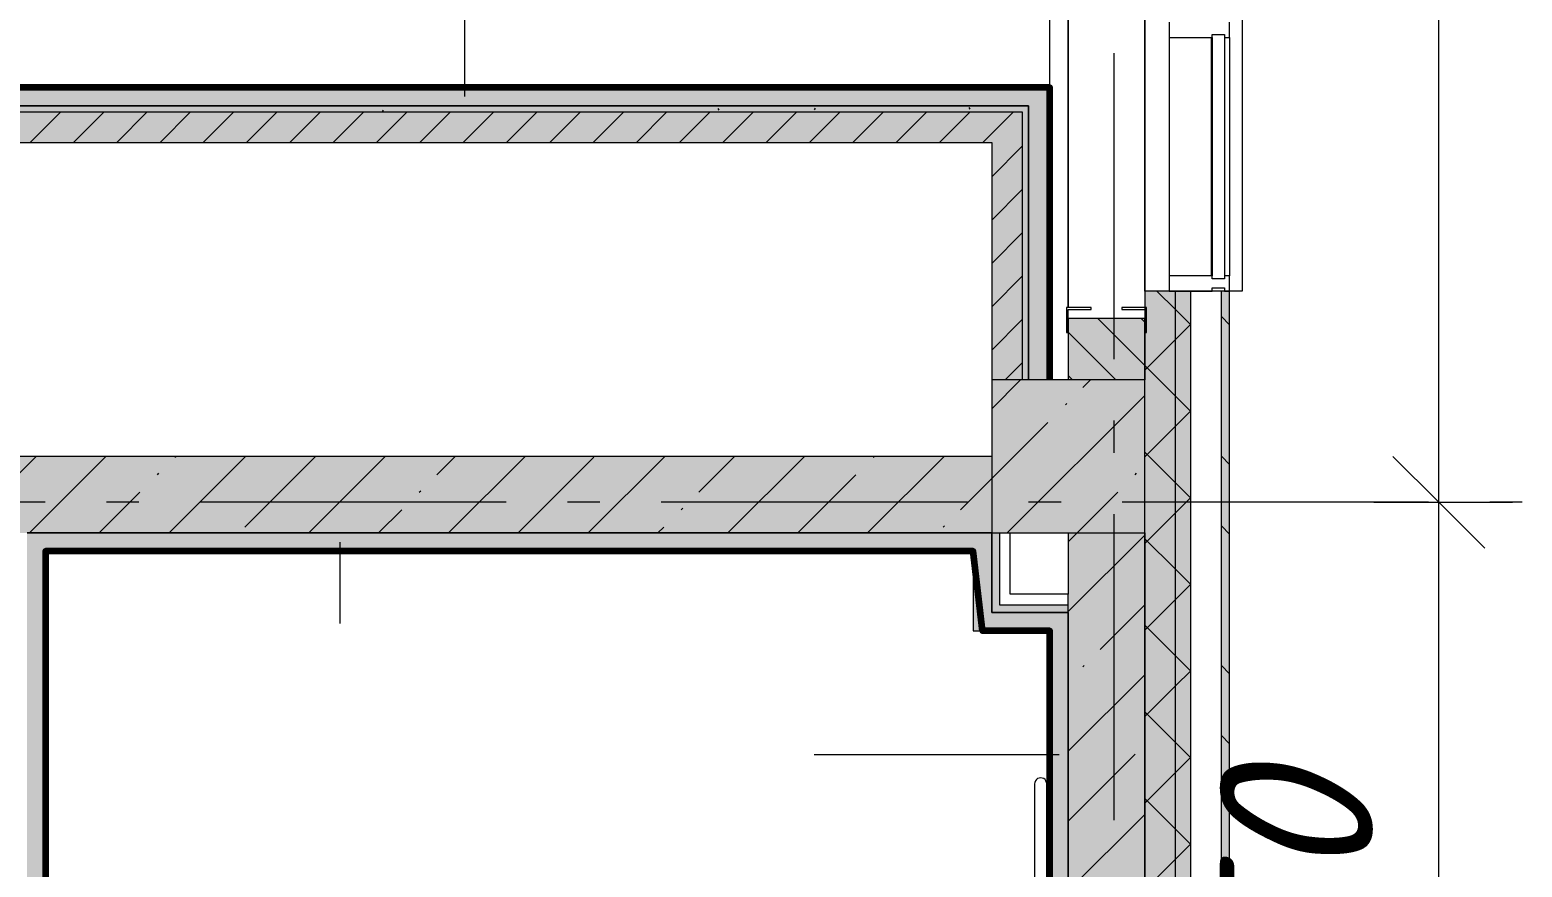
# Model space of a CAD drawing. Header units: millimetres. Extents: x -537608 to 253996, y -217170 to 186033.
# Drawn here: x -268303 to -263429, y -292 to 2442 of the extents above; entities that cross this region are included whole.
import ezdxf

# ---------------------------------------------------------------- set-up
doc = ezdxf.new("R2010")
doc.units = ezdxf.units.MM
doc.layers.add('16) Лак 1.6м', color=160, linetype='Continuous', lineweight=90)
doc.layers.add('PDF _Геометрия', color=7, linetype='Continuous')
doc.layers.add('PDF _Текст', color=7, linetype='Continuous')
doc.layers.add('PDF _Сплошная заливка', color=7, linetype='Continuous', true_color=0xffffff)
doc.styles.add('PDF ISOCPEUR Italic', font='isocpeui.ttf')

msp = doc.modelspace()

# ---------------------------------------------------------------- hatches: boundary and pattern name
at = {"layer": 'PDF _Сплошная заливка', "transparency": 33554559}
h = msp.add_hatch(color=256, dxfattribs=at)
h.paths.add_polyline_path([(-264384.3486, -7310.6582), (-264384.3486, -6810.6577), (-264411.3488, -6810.6577), (-264411.3488, -7310.6582)], flags=0)
h.paths.add_polyline_path([(-264411.3488, -5960.6578), (-264384.3486, -5960.6578), (-264384.3486, 1589.3432), (-264411.3488, 1589.3432), (-264411.3488, -4017.7553)], flags=0)
h.paths.add_polyline_path([(-264411.3488, 15239.3477), (-264384.3486, 15239.3477), (-264384.3486, 16539.3468), (-264411.3488, 16539.3468), (-264411.3488, 15917.7888)], flags=0)
h.paths.add_polyline_path([(-264411.3488, 18239.3476), (-264384.3486, 18239.3476), (-264384.3486, 19539.3489), (-264411.3488, 19539.3489), (-264411.3488, 18765.7234)], flags=0)
h.paths.add_polyline_path([(-264384.3486, 21239.3475), (-264384.3486, 22539.3466), (-264411.3488, 22539.3466), (-264411.3488, 21239.3475)], flags=0)
h.paths.add_polyline_path([(-264384.3486, 24239.3496), (-264384.3486, 25439.3504), (-264411.3488, 25439.3504), (-264411.3488, 24239.3496)], flags=0)
h.paths.add_polyline_path([(-264384.3486, 27139.349), (-264384.3486, 31549.0045), (-264411.3488, 31549.0045), (-264411.3488, 27139.349)], flags=0)
h = msp.add_hatch(color=256, dxfattribs=at)
h.paths.add_polyline_path([(-264511.3493, -7310.6582), (-264511.3493, -6810.6577), (-264561.3495, -6810.6577), (-264561.3495, -7310.6582)], flags=0)
h.paths.add_polyline_path([(-264561.3495, -5960.6578), (-264511.3493, -5960.6578), (-264511.3493, 1589.3432), (-264561.3495, 1589.3432), (-264561.3495, -5441.7237)], flags=0)
h.paths.add_polyline_path([(-264561.3495, 15239.3477), (-264511.3493, 15239.3477), (-264511.3493, 16539.3468), (-264561.3495, 16539.3468), (-264561.3495, 15917.7888)], flags=0)
h.paths.add_polyline_path([(-264511.3493, 18239.3476), (-264511.3493, 19539.3489), (-264561.3495, 19539.3489), (-264561.3495, 18239.3476)], flags=0)
h.paths.add_polyline_path([(-264561.3495, 21239.3475), (-264511.3493, 21239.3475), (-264511.3493, 22539.3466), (-264561.3495, 22539.3466), (-264561.3495, 21613.658)], flags=0)
h.paths.add_polyline_path([(-264511.3493, 24239.3496), (-264511.3493, 25439.3504), (-264561.3495, 25439.3504), (-264561.3495, 24239.3496)], flags=0)
h.paths.add_polyline_path([(-264561.3495, 27139.349), (-264511.3493, 27139.349), (-264511.3493, 31399.0038), (-264561.3495, 31399.0038), (-264561.3495, 27309.5272)], flags=0)
at = {"layer": 'PDF _Сплошная заливка', "true_color": 0xff7d7d, "transparency": 33554559}
for points in [[(-265041.3496, 2194.3449), (-265041.3496, 2254.3434), (-268641.3499, 2254.3434), (-268641.3499, 2194.3449), (-265275.7708, 2194.3449)], [(-265041.3496, 1359.3452), (-264981.3484, 1359.3452), (-264981.3484, 2254.3434), (-265041.3496, 2254.3434), (-265041.3496, 1678.1138)]]:
    msp.add_hatch(color=11, dxfattribs=at).paths.add_polyline_path(points)
at = {"layer": 'PDF _Сплошная заливка', "transparency": 33554559}
for points in [[(-265061.3495, 2174.344), (-265041.3496, 2174.344), (-265041.3496, 2194.3449), (-268561.3505, 2194.3449), (-268561.3505, 2174.344), (-265275.7708, 2174.344)], [(-265161.3488, 2074.3435), (-265061.3495, 2074.3435), (-265061.3495, 2174.344), (-268461.35, 2174.344), (-268461.35, 2074.3435), (-265275.7708, 2074.3435)], [(-265161.3488, 799.3446), (-264661.3483, 799.3446), (-264661.3483, 1299.3446), (-265161.3488, 1299.3446), (-265161.3488, 966.1296)], [(-265275.7708, 799.3446), (-265161.3488, 799.3446), (-265161.3488, 1049.3435), (-268561.3505, 1049.3435), (-268561.3505, 799.3446), (-266113.7491, 799.3446)]]:
    msp.add_hatch(color=256, dxfattribs=at).paths.add_polyline_path(points)
at = {"layer": 'PDF _Сплошная заливка', "true_color": 0x56bc34, "transparency": 33554559}
msp.add_hatch(color=85, dxfattribs=at).paths.add_polyline_path([(-265221.3495, 739.3439), (-265161.3488, 739.3439), (-265161.3488, 799.3446), (-268311.3493, 799.3446), (-268311.3493, 739.3439), (-265275.7708, 739.3439)])
at = {"layer": 'PDF _Сплошная заливка', "true_color": 0x77b143, "transparency": 33554559}
msp.add_hatch(color=75, dxfattribs=at).paths.add_polyline_path([(-265161.3488, 564.3431), (-265136.3498, 564.3431), (-265136.3498, 799.3446), (-265161.3488, 799.3446), (-265161.3488, 599.3437)])
at = {"layer": 'PDF _Сплошная заливка', "transparency": 33554559}
h = msp.add_hatch(color=256, dxfattribs=at)
h.paths.add_polyline_path([(-264911.3488, -7550.6578), (-264661.3483, -7550.6578), (-264661.3483, -6860.6579), (-264911.3488, -6860.6579), (-264911.3488, -7300.6578)], flags=0)
h.paths.add_polyline_path([(-264661.3483, -5860.658), (-264661.3483, 799.3446), (-264911.3488, 799.3446), (-264911.3488, -5860.658)], flags=0)
at = {"layer": 'PDF _Сплошная заливка', "true_color": 0x56bc34, "transparency": 33554559}
h = msp.add_hatch(color=85, dxfattribs=at)
h.paths.add_polyline_path([(-268303.3512, -7240.6582), (-268251.3509, -7240.6582), (-268251.3509, -7085.6584), (-268303.3512, -7085.6584), (-268303.3512, -7090.6586), (-268311.3493, -7090.6586), (-268311.3493, -7240.6582)], flags=0)
h.paths.add_polyline_path([(-268303.3512, -5435.6572), (-268251.3509, -5435.6572), (-268251.3509, 739.3439), (-268311.3493, 739.3439), (-268311.3493, -5430.6575), (-268303.3512, -5430.6575)], flags=0)
h = msp.add_hatch(color=85, dxfattribs=at)
h.paths.add_polyline_path([(-264971.3501, -7300.6578), (-264911.3488, -7300.6578), (-264911.3488, -6860.6579), (-264971.3501, -6860.6579), (-264971.3501, -7240.6582)], flags=0)
h.paths.add_polyline_path([(-264971.3501, -5860.658), (-264911.3488, -5860.658), (-264911.3488, 539.343), (-264971.3501, 539.343), (-264971.3501, -5441.7237)], flags=0)

# ---------------------------------------------------------------- linework, layer by layer
at = {"layer": '16) Лак 1.6м'}
for points in [[(-264971.3501, 1299.3446), (-264971.3501, 2254.3434), (-268641.3499, 2254.3434), (-268641.3499, 1109.3442), (-271901.3513, 1109.3442), (-271901.3513, 1359.3452), (-272721.3514, 1359.3452), (-272721.3514, 1049.3435)], [(-268251.3509, -7085.6584), (-268251.3509, -7240.6582), (-264971.3501, -7240.6582), (-264971.3501, 479.3445), (-265191.3492, 479.3445), (-265221.3495, 739.3439), (-268251.3509, 739.3439), (-268251.3509, -5407.9645), (-268251.3509, -5435.6572)]]:
    msp.add_lwpolyline(points, dxfattribs=at)
at = {"layer": 'PDF _Геометрия', "color": 253, "lineweight": 9, "true_color": 0xaaaaaa}
for p, q in [((-264343.3489, 15239.3477), (-264343.3489, 1589.3432)), ((-264443.3493, 1639.3434), (-264443.3493, 2417.4685)), ((-264441.3492, 2417.4685), (-264441.3492, 1639.3434)), ((-264761.3498, 1366.4198), (-264761.3498, 2366.4219)), ((-264343.3489, 1589.3432), (-264384.3486, 1589.3432)), ((-264761.3498, 1060.5884), (-264761.3498, 1166.4212)), ((-268252.2809, 899.3449), (-269252.2809, 899.3449)), ((-267946.4473, 899.3449), (-268052.28, 899.3449)), ((-266746.4464, 899.3449), (-267746.4464, 899.3449)), ((-266440.6128, 899.3449), (-266546.4456, 899.3449)), ((-265240.613, 899.3449), (-266240.613, 899.3449)), ((-264934.7794, 899.3449), (-265040.6122, 899.3449)), ((-263734.7786, 899.3449), (-264734.7796, 899.3449)), ((-263428.9461, 899.3449), (-263534.7788, 899.3449)), ((-264761.3498, -139.4125), (-264761.3498, 860.5875))]:
    msp.add_line(p, q, dxfattribs=at)
at = {"layer": 'PDF _Геометрия', "lineweight": 9}
for p, q in [((-263700.917, 899.3449), (-263700.917, 6999.3452)), ((-264661.3483, 1589.3432), (-264661.3483, 6749.3442)), ((-264661.3483, 6749.3442), (-264661.3483, 1589.3432)), ((-264971.3501, 1359.3452), (-264971.3501, 6689.3456)), ((-264911.3488, 1535.3449), (-264911.3488, 6689.3456)), ((-264911.3488, 6689.3456), (-264911.3488, 1535.3449)), ((-266881.6154, 2224.3442), (-266881.6154, 3024.3454)), ((-264581.3494, 2467.4687), (-264581.3494, 2417.4685)), ((-264384.3486, 2417.4685), (-264384.3486, 2467.4687)), ((-264581.3494, 2417.4685), (-264581.3494, 1639.3434)), ((-264581.3494, 2417.4685), (-264441.3492, 2417.4685)), ((-264441.3492, 2417.4685), (-264441.3492, 2427.469)), ((-264441.3492, 2427.469), (-264401.3494, 2427.469)), ((-264401.3494, 2427.469), (-264401.3494, 2417.4685)), ((-264401.3494, 2417.4685), (-264401.3494, 1639.3434)), ((-264401.3494, 2417.4685), (-264384.3486, 2417.4685)), ((-264384.3486, 2417.4685), (-264384.3486, 1639.3434)), ((-268641.3499, 2254.3434), (-265041.3496, 2254.3434)), ((-265041.3496, 2254.3434), (-264981.3484, 2254.3434)), ((-264981.3484, 2254.3434), (-264981.3484, 1359.3452)), ((-268461.35, 2194.3449), (-265041.3496, 2194.3449)), ((-265041.3496, 2194.3449), (-268461.35, 2194.3449)), ((-265041.3496, 2194.3449), (-265041.3496, 1359.3452)), ((-265041.3496, 2174.344), (-265041.3496, 2194.3449)), ((-268461.35, 2174.344), (-265061.3495, 2174.344)), ((-268301.6934, 2074.3435), (-268201.693, 2174.344)), ((-268160.2722, 2074.3435), (-268060.2718, 2174.344)), ((-268018.8511, 2074.3435), (-267918.8507, 2174.344)), ((-267877.43, 2074.3435), (-267777.4296, 2174.344)), ((-267736.0089, 2074.3435), (-267636.0085, 2174.344)), ((-267594.5877, 2074.3435), (-267494.5874, 2174.344)), ((-267453.1645, 2074.3435), (-267353.1662, 2174.344)), ((-267311.7434, 2074.3435), (-267211.743, 2174.344)), ((-267170.3222, 2074.3435), (-267070.3218, 2174.344)), ((-267028.9011, 2074.3435), (-266928.9007, 2174.344)), ((-266887.48, 2074.3435), (-266787.4796, 2174.344)), ((-266746.0589, 2074.3435), (-266646.0585, 2174.344)), ((-266604.6378, 2074.3435), (-266504.6373, 2174.344)), ((-266463.2145, 2074.3435), (-266363.2146, 2174.344)), ((-266321.7934, 2074.3435), (-266221.7941, 2174.344)), ((-266180.3723, 2074.3435), (-266080.373, 2174.344)), ((-266038.9517, 2074.3435), (-265938.9513, 2174.344)), ((-265897.53, 2074.3435), (-265797.5296, 2174.344)), ((-265756.1073, 2074.3435), (-265656.1085, 2174.344)), ((-265614.6873, 2074.3435), (-265514.6874, 2174.344)), ((-265473.2656, 2074.3435), (-265373.2652, 2174.344)), ((-265331.8445, 2074.3435), (-265231.8441, 2174.344)), ((-265190.4229, 2074.3435), (-265090.423, 2174.344)), ((-265061.3495, 2174.344), (-265061.3495, 2074.3435)), ((-265041.3496, 2074.3435), (-265041.3496, 2174.344)), ((-268461.35, 2074.3435), (-265161.3488, 2074.3435)), ((-265161.3488, 2074.3435), (-265161.3488, 1299.3446)), ((-265161.3488, 1961.9959), (-265061.3495, 2061.9963)), ((-265061.3495, 2074.3435), (-265061.3495, 1299.3446)), ((-265041.3496, 1299.3446), (-265041.3496, 2074.3435)), ((-265161.3488, 1820.5748), (-265061.3495, 1920.5752)), ((-265161.3488, 1679.1537), (-265061.3495, 1779.1541)), ((-265161.3488, 1537.7326), (-265061.3495, 1637.733)), ((-264441.3492, 1639.3434), (-264581.3494, 1639.3434)), ((-264581.3494, 1639.3434), (-264581.3494, 1589.3432)), ((-264441.3492, 1629.3451), (-264441.3492, 1639.3434)), ((-264401.3494, 1629.3451), (-264441.3492, 1629.3451)), ((-264384.3486, 1639.3434), (-264401.3494, 1639.3434)), ((-264401.3494, 1639.3434), (-264401.3494, 1629.3451)), ((-264384.3486, 1589.3432), (-264384.3486, 1639.3434)), ((-264561.3495, 1589.3432), (-264661.3483, 1589.3432)), ((-264661.3483, 1589.3432), (-264661.3483, 1299.3446)), ((-264561.3495, 1528.8495), (-264621.8432, 1589.3432)), ((-264581.3494, 1589.3432), (-264441.3492, 1589.3432)), ((-264561.3495, -5960.6578), (-264561.3495, 1589.3432)), ((-264511.3493, 1589.3432), (-264561.3495, 1589.3432)), ((-264511.3493, -5960.6578), (-264511.3493, 1589.3432)), ((-264411.3488, 1589.3432), (-264511.3493, 1589.3432)), ((-264441.3492, 1589.3432), (-264441.3492, 1599.3437)), ((-264441.3492, 1599.3437), (-264401.3494, 1599.3437)), ((-264411.3488, -5960.6578), (-264411.3488, 1589.3432)), ((-264384.3486, 1589.3432), (-264411.3488, 1589.3432)), ((-264401.3494, 1599.3437), (-264401.3494, 1589.3432)), ((-264401.3494, 1589.3432), (-264384.3486, 1589.3432)), ((-264384.3486, -5960.6578), (-264384.3486, 1589.3432)), ((-264511.3493, 1478.8514), (-264561.3495, 1528.8495)), ((-265161.3488, 1396.3115), (-265061.3495, 1496.3118)), ((-264661.3483, 1499.3432), (-264911.3488, 1499.3432)), ((-264911.3488, 1499.3432), (-264911.3488, 1299.3446)), ((-264661.3483, 1346.0077), (-264814.6855, 1499.3432)), ((-264661.3483, 1487.4288), (-264673.2638, 1499.3432)), ((-264661.3483, 1299.3446), (-264661.3483, 1499.3432)), ((-264561.3495, 1430.6252), (-264511.3493, 1480.6254)), ((-264756.1074, 1299.3446), (-264911.3488, 1454.5854)), ((-264661.3483, 1330.6248), (-264561.3495, 1430.6252)), ((-265116.8946, 1299.3446), (-265061.3495, 1354.8886)), ((-265041.3496, 1359.3452), (-265041.3496, 1299.3446)), ((-264981.3484, 1359.3452), (-264971.3501, 1359.3452)), ((-264971.3501, 1299.3446), (-264971.3501, 1359.3452)), ((-264561.3495, 1246.0072), (-264661.3483, 1346.0077)), ((-265161.3488, 1204.7975), (-265066.8029, 1299.3446)), ((-265161.3488, 1299.3446), (-265161.3488, 799.3446)), ((-264661.3483, 1299.3446), (-265161.3488, 1299.3446)), ((-264897.5279, 1299.3446), (-264911.3488, 1313.1643)), ((-264863.7115, 1274.338), (-264838.7049, 1299.3446)), ((-264661.3483, 799.3446), (-264661.3483, 1299.3446)), ((-265110.6058, 799.3446), (-264661.3483, 1248.6016)), ((-264920.7357, 1217.3127), (-264915.9939, 1222.0535)), ((-264511.3493, 1196.007), (-264561.3495, 1246.0072)), ((-264561.3495, 1147.783), (-264511.3493, 1197.7832)), ((-265161.3488, 976.6985), (-264977.7599, 1160.2874)), ((-264661.3483, 1047.7825), (-264561.3495, 1147.783)), ((-265161.3488, 1049.3435), (-268561.3505, 1049.3435)), ((-268456.2647, 875.1652), (-268282.0842, 1049.3435)), ((-268303.9862, 799.3446), (-268053.9852, 1049.3435)), ((-267847.7882, 799.3446), (-267597.7892, 1049.3435)), ((-267828.9928, 1046.2389), (-267825.8883, 1049.3435)), ((-267600.8938, 818.1398), (-267369.6901, 1049.3435)), ((-267391.5921, 799.3446), (-267141.5911, 1049.3435)), ((-266973.624, 989.2136), (-266913.4942, 1049.3435)), ((-266935.394, 799.3446), (-266685.3951, 1049.3435)), ((-266707.2971, 799.3446), (-266460.4006, 1046.2389)), ((-266479.1981, 799.3446), (-266229.197, 1049.3435)), ((-266118.2531, 932.1905), (-266001.099, 1049.3435)), ((-266022.9999, 799.3446), (-265772.9994, 1049.3435)), ((-265566.8024, 799.3446), (-265316.8029, 1049.3435)), ((-265548.0065, 1046.2389), (-265544.9014, 1049.3435)), ((-264561.3495, 963.165), (-264661.3483, 1063.1654)), ((-267886.0181, 989.2136), (-267881.2752, 993.9565)), ((-265794.9019, 799.3446), (-265605.0318, 989.2136)), ((-265262.8832, 875.1652), (-265161.3488, 976.6985)), ((-264692.6377, 989.2136), (-264687.8958, 993.9565)), ((-268075.8872, 799.3446), (-267943.0413, 932.1905)), ((-267030.6472, 932.1905), (-267025.9064, 936.9312)), ((-264882.5078, 799.3446), (-264749.662, 932.1905)), ((-264511.3493, 913.1648), (-264561.3495, 963.165)), ((-266175.2784, 875.1652), (-266170.536, 879.9059)), ((-264561.3495, 864.9408), (-264511.3493, 914.941)), ((-263913.0502, 899.3449), (-263700.917, 899.3449)), ((-263700.917, -2450.6564), (-263700.917, 899.3449)), ((-263700.917, 899.3449), (-263460.9174, 899.3449)), ((-267163.4931, 799.3446), (-267087.6725, 875.1652)), ((-264661.3483, 764.9403), (-264561.3495, 864.9408)), ((-265161.3488, 799.3446), (-268311.3493, 799.3446)), ((-268311.3493, 799.3446), (-265161.3488, 799.3446)), ((-266251.099, 799.3446), (-266232.3026, 818.1398)), ((-265319.9085, 818.1398), (-265315.1672, 822.8828)), ((-265161.3488, 799.3446), (-264661.3483, 799.3446)), ((-265161.3488, 599.3437), (-265161.3488, 799.3446)), ((-265161.3488, 799.3446), (-265161.3488, 739.3439)), ((-265136.3498, 799.3446), (-265136.3498, 599.3437)), ((-265101.3492, 599.3437), (-265101.3492, 799.3446)), ((-264911.3488, 770.5014), (-264882.5078, 799.3446)), ((-264911.3488, 799.3446), (-264911.3488, 599.3437)), ((-264911.3488, 542.4045), (-264661.3483, 792.4034)), ((-264661.3483, -5860.658), (-264661.3483, 799.3446)), ((-264661.3483, 799.3446), (-264661.3483, -5960.6578)), ((-264561.3495, 680.3228), (-264661.3483, 780.3211)), ((-268251.3509, -5435.6572), (-268251.3509, 739.3439)), ((-268251.3509, 739.3439), (-265221.3495, 739.3439)), ((-267290.0266, 769.3432), (-267290.0266, 503.1949)), ((-265221.3495, 739.3439), (-265221.3495, 479.3445)), ((-265161.3488, 739.3439), (-265161.3488, 539.343)), ((-264511.3493, 630.3225), (-264561.3495, 680.3228)), ((-265161.3488, 564.3431), (-265161.3488, 599.3437)), ((-265136.3498, 599.3437), (-265136.3498, 564.3431)), ((-264911.3488, 599.3437), (-265101.3492, 599.3437)), ((-264911.3488, 564.3431), (-264911.3488, 599.3437)), ((-264561.3495, 582.0964), (-264511.3493, 632.0966)), ((-265161.3488, 539.343), (-265161.3488, 564.3431)), ((-264911.3488, 539.343), (-265161.3488, 539.343)), ((-265161.3488, 539.343), (-264971.3501, 539.343)), ((-265136.3498, 564.3431), (-264911.3488, 564.3431)), ((-264971.3501, 539.343), (-264911.3488, 539.343)), ((-264911.3488, 539.343), (-264911.3488, 564.3431)), ((-264911.3488, -5860.658), (-264911.3488, 539.343)), ((-264911.3488, 539.343), (-264911.3488, -5860.658)), ((-264806.6856, 418.967), (-264661.3483, 564.3043)), ((-264661.3483, 482.0981), (-264561.3495, 582.0964)), ((-264561.3495, 397.4784), (-264661.3483, 497.4788)), ((-265221.3495, 479.3445), (-265161.3488, 479.3445)), ((-265161.3488, 479.3445), (-264971.3501, 479.3445)), ((-264971.3501, 479.3445), (-264971.3501, -5860.658)), ((-264511.3493, 347.4803), (-264561.3495, 397.4784)), ((-264863.7115, 361.9439), (-264858.9696, 366.6847)), ((-264561.3495, 299.2541), (-264511.3493, 349.2544)), ((-264911.3488, 86.2064), (-264661.3483, 336.2074)), ((-264661.3483, 199.2537), (-264561.3495, 299.2541)), ((-264561.3495, 114.6362), (-264661.3483, 214.6366)), ((-264511.3493, 64.6359), (-264561.3495, 114.6362)), ((-264941.3492, 73.9582), (-265741.3499, 73.9582)), ((-264911.3488, -141.8927), (-264692.6377, 76.8195)), ((-264561.3495, 16.4119), (-264511.3493, 66.4121)), ((-264661.3483, -83.5885), (-264561.3495, 16.4119)), ((-265020.6672, -15.426), (-265021.3503, -20.6017)), ((-265021.3503, -20.6017), (-265021.3503, -4940.6031)), ((-265018.6693, -10.6012), (-265020.6672, -15.426)), ((-265015.4915, -6.4589), (-265018.6693, -10.6012)), ((-265011.3492, -3.2812), (-265015.4915, -6.4589)), ((-265006.5256, -1.2832), (-265011.3492, -3.2812)), ((-265001.3488, -0.6008), (-265006.5256, -1.2832)), ((-264996.1731, -1.2832), (-265001.3488, -0.6008)), ((-264991.3494, -3.2812), (-264996.1731, -1.2832)), ((-264987.2071, -6.4589), (-264991.3494, -3.2812)), ((-264984.0282, -10.6012), (-264987.2071, -6.4589)), ((-264982.0303, -15.426), (-264984.0282, -10.6012)), ((-264981.3484, -20.6017), (-264982.0303, -15.426)), ((-264981.3484, -4940.6031), (-264981.3484, -20.6017)), ((-264561.3495, -168.2061), (-264661.3483, -68.2056)), ((-264911.3488, -369.9896), (-264661.3483, -119.9907)), ((-264511.3493, -218.2063), (-264561.3495, -168.2061)), ((-264561.3495, -266.4303), (-264511.3493, -216.4301)), ((-264661.3483, -366.4308), (-264561.3495, -266.4303))]:
    msp.add_line(p, q, dxfattribs=at)
at = {"layer": 'PDF _Геометрия', "color": 8, "lineweight": 9, "true_color": 0x787878}
for p, q in [((-265824.3049, 2193.2211), (-265824.954, 2194.3449)), ((-267148.8035, 2180.4971), (-267152.1578, 2174.6906)), ((-266051.0809, 2179.6079), (-266054.4342, 2185.4166)), ((-265737.3448, 2186.8139), (-265740.6976, 2181.0074)), ((-265231.9636, 2183.255), (-265235.3162, 2189.0638)), ((-264384.3486, 1479.2713), (-264411.3488, 1506.2715)), ((-264384.3486, 1023.0731), (-264411.3488, 1050.0733)), ((-264384.3486, 794.9762), (-264411.3488, 821.9764)), ((-264384.3486, 338.7781), (-264411.3488, 365.7783)), ((-264384.3486, 110.679), (-264411.3488, 137.6792))]:
    msp.add_line(p, q, dxfattribs=at)
at = {"layer": 'PDF _Геометрия', "color": 253, "lineweight": 20, "true_color": 0xaaaaaa}
for p, q in [((-264836.3501, 1535.3449), (-264917.3491, 1535.3449)), ((-264917.3491, 1535.3449), (-264917.3491, 1454.3443)), ((-264911.3488, 1529.3447), (-264836.3501, 1529.3447)), ((-264911.3488, 1454.3443), (-264911.3488, 1529.3447)), ((-264836.3501, 1529.3447), (-264836.3501, 1535.3449)), ((-264736.3497, 1535.3449), (-264736.3497, 1529.3447)), ((-264655.3496, 1535.3449), (-264736.3497, 1535.3449)), ((-264736.3497, 1529.3447), (-264661.3483, 1529.3447)), ((-264661.3483, 1529.3447), (-264661.3483, 1454.3443)), ((-264655.3496, 1454.3443), (-264655.3496, 1535.3449)), ((-264917.3491, 1454.3443), (-264911.3488, 1454.3443)), ((-264661.3483, 1454.3443), (-264655.3496, 1454.3443))]:
    msp.add_line(p, q, dxfattribs=at)
at = {"layer": 'PDF _Геометрия', "lineweight": 20}
for p, q in [((-263850.9176, 1049.3435), (-263700.917, 899.3449)), ((-263700.917, 899.3449), (-263550.9174, 749.3444))]:
    msp.add_line(p, q, dxfattribs=at)
at = {"layer": 'PDF _Сплошная заливка', "lineweight": 35, "transparency": 33554559}
for points in [[(-265041.3496, 1299.3446), (-265041.3496, 2174.344), (-265061.3495, 1299.3446), (-265061.3495, 2174.344)], [(-265061.3495, 1299.3446), (-265061.3495, 2074.3435), (-265161.3488, 1299.3446), (-265161.3488, 2074.3435)], [(-264561.3495, -5960.6578), (-264561.3495, 1589.3432), (-264661.3483, -5960.6578), (-264661.3483, 1589.3432)], [(-264911.3488, 1299.3446), (-264661.3483, 1299.3446), (-264911.3488, 1499.3432), (-264661.3483, 1499.3432)]]:
    msp.add_solid(points, dxfattribs=at)
at = {"layer": 'PDF _Сплошная заливка', "color": 11, "lineweight": 35, "true_color": 0xff7d7d, "transparency": 33554559}
msp.add_solid([(-265041.3496, 1299.3446), (-264971.3501, 1299.3446), (-265041.3496, 1359.3452), (-264971.3501, 1359.3452)], dxfattribs=at)
at = {"layer": 'PDF _Сплошная заливка', "color": 85, "lineweight": 35, "true_color": 0x56bc34, "transparency": 33554559}
for points in [[(-265161.3488, 479.3445), (-265161.3488, 739.3439), (-265221.3495, 479.3445), (-265221.3495, 739.3439)], [(-264971.3501, 479.3445), (-264971.3501, 539.343), (-265161.3488, 479.3445), (-265161.3488, 539.343)]]:
    msp.add_solid(points, dxfattribs=at)
at = {"layer": 'PDF _Сплошная заливка', "color": 75, "lineweight": 35, "true_color": 0x77b143, "transparency": 33554559}
msp.add_solid([(-264911.3488, 539.343), (-264911.3488, 564.3431), (-265161.3488, 539.343), (-265161.3488, 564.3431)], dxfattribs=at)

# ---------------------------------------------------------------- texts
at = {"layer": 'PDF _Текст', "insert": (-264166.4309, -1407.7287), "char_height": 500, "attachment_point": 4, "rotation": 90, "style": 'PDF ISOCPEUR Italic'}
msp.add_mtext('3350', dxfattribs=at)

doc.saveas('drawing.dxf')
